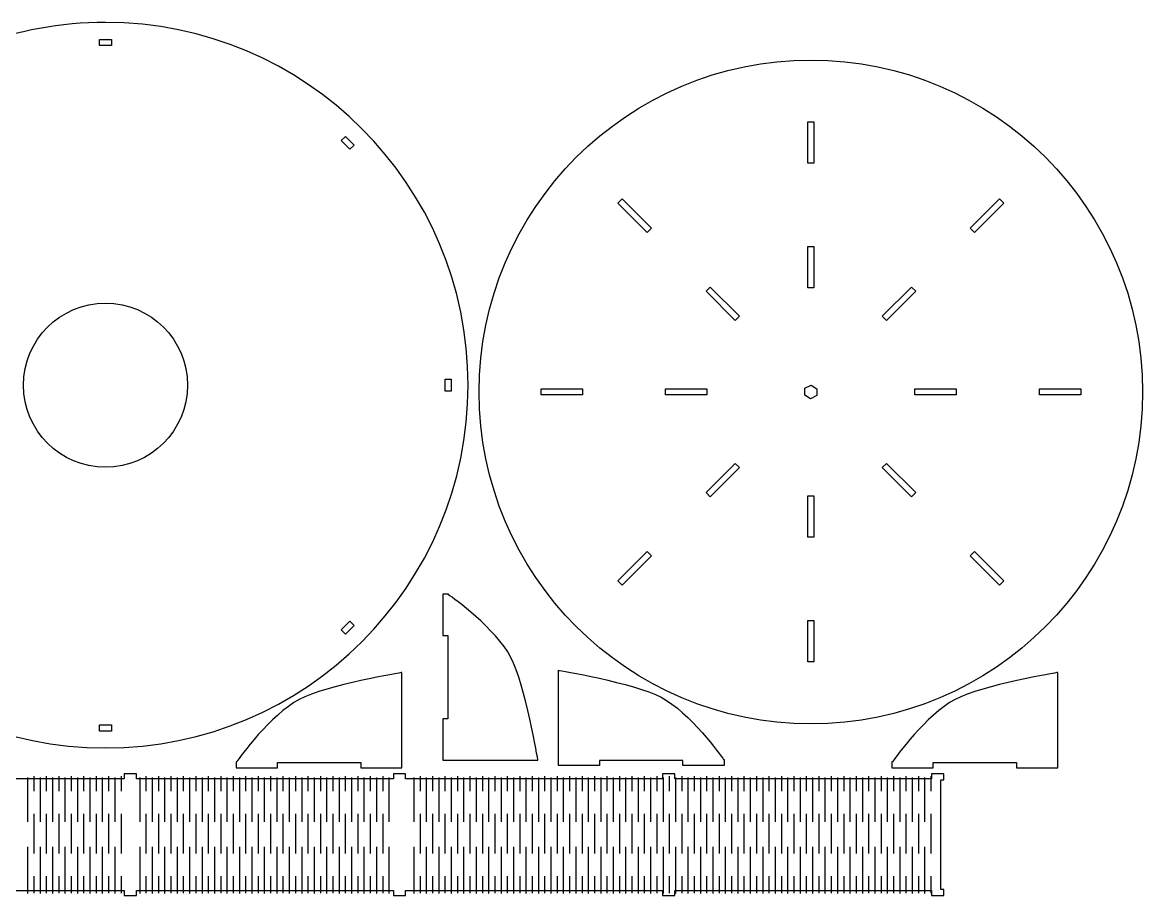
# Model space of a CAD drawing. Extents: x 0 to 1028, y 0 to 425.
# Drawn here: x 489 to 1028, y 0 to 420 of the extents above; entities that cross this region are included whole.
import ezdxf

# ---------------------------------------------------------------- set-up
doc = ezdxf.new("R2010")
doc.units = 0
doc.layers.add('Layer_1', color=7, linetype='CONTINUOUS')

msp = doc.modelspace()

# ---------------------------------------------------------------- linework, layer by layer
at = {"layer": 'Layer_1', "color": 7}
for p, q in [((528.662279, 420.327249), (528.662279, 420.327249)), ((525.70792, 412.161036), (531.60792, 412.161036)), ((525.70792, 409.261036), (525.70792, 412.161036)), ((531.60792, 412.161036), (531.60792, 409.261036)), ((531.60792, 409.261036), (525.70792, 409.261036)), ((866.88803, 352.505377), (866.88803, 372.405377)), ((866.88803, 372.405377), (869.78803, 372.405377)), ((869.78803, 372.405377), (869.78803, 352.505377)), ((642.219135, 363.444242), (644.269745, 365.494851)), ((646.391065, 359.272311), (642.219135, 363.444242)), ((644.269745, 365.494851), (648.441675, 361.322921)), ((648.441675, 361.322921), (646.391065, 359.272311)), ((869.78803, 352.505377), (866.88803, 352.505377)), ((775.424157, 333.318525), (777.474767, 335.369135)), ((777.474767, 335.369135), (791.546192, 321.29771)), ((945.129831, 321.297727), (959.201256, 335.369152)), ((959.201256, 335.369152), (961.251866, 333.318542)), ((789.495582, 319.2471), (775.424157, 333.318525)), ((961.251866, 333.318542), (947.180441, 319.247117)), ((791.546192, 321.29771), (789.495582, 319.2471)), ((947.180441, 319.247117), (945.129831, 321.297727)), ((866.88803, 292.505384), (866.88803, 312.405384)), ((866.88803, 312.405384), (869.78803, 312.405384)), ((869.78803, 312.405384), (869.78803, 292.505384)), ((817.850557, 290.892125), (819.901167, 292.942735)), ((819.901167, 292.942735), (833.972591, 278.87131)), ((869.78803, 292.505384), (866.88803, 292.505384)), ((902.70343, 278.871325), (916.774854, 292.94275)), ((916.774854, 292.94275), (918.825464, 290.89214)), ((831.921982, 276.820701), (817.850557, 290.892125)), ((918.825464, 290.89214), (904.754039, 276.820716)), ((833.972591, 278.87131), (831.921982, 276.820701)), ((904.754039, 276.820716), (902.70343, 278.871325)), ((692.207802, 242.761067), (692.207802, 248.661067)), ((692.207802, 248.661067), (695.107802, 248.661067)), ((695.107802, 248.661067), (695.107802, 242.761067)), ((568.157879, 245.711059), (568.157879, 245.711059)), ((695.107802, 242.761067), (692.207802, 242.761067)), ((738.388075, 243.905306), (758.288075, 243.905306)), ((738.388075, 241.005306), (738.388075, 243.905306)), ((758.288075, 243.905306), (758.288075, 241.005306)), ((798.38804, 243.905306), (818.28804, 243.905306)), ((798.38804, 241.005306), (798.38804, 243.905306)), ((818.28804, 243.905306), (818.28804, 241.005306)), ((865.408608, 240.870398), (865.504526, 244.206886)), ((865.504526, 244.206886), (868.43397, 245.791831)), ((868.43397, 245.791831), (871.267497, 244.040288)), ((871.267497, 244.040288), (871.171579, 240.7038)), ((918.388026, 243.905306), (938.288025, 243.905306)), ((918.388026, 241.005306), (918.388026, 243.905306)), ((938.288025, 243.905306), (938.288025, 241.005306)), ((978.388019, 243.905306), (998.288018, 243.905306)), ((978.388019, 241.005306), (978.388019, 243.905306)), ((998.288018, 243.905306), (998.288018, 241.005306)), ((758.288075, 241.005306), (738.388075, 241.005306)), ((818.28804, 241.005306), (798.38804, 241.005306)), ((868.242134, 239.118855), (865.408608, 240.870398)), ((871.171579, 240.7038), (868.242134, 239.118855)), ((938.288025, 241.005306), (918.388026, 241.005306)), ((998.288018, 241.005306), (978.388019, 241.005306)), ((1028.088069, 242.455362), (1028.088069, 242.455362)), ((817.850616, 194.018512), (831.922041, 208.089936)), ((833.972651, 206.039327), (819.901226, 191.967902)), ((831.922041, 208.089936), (833.972651, 206.039327)), ((902.703368, 206.039314), (904.753978, 208.089924)), ((916.774793, 191.967889), (902.703368, 206.039314)), ((904.753978, 208.089924), (918.825403, 194.018499)), ((819.901226, 191.967902), (817.850616, 194.018512)), ((866.88803, 172.505384), (866.88803, 192.405384)), ((866.88803, 192.405384), (869.78803, 192.405384)), ((869.78803, 192.405384), (869.78803, 172.505384)), ((918.825403, 194.018499), (916.774793, 191.967889)), ((869.78803, 172.505384), (866.88803, 172.505384)), ((775.42421, 151.592106), (789.495635, 165.663531)), ((791.546245, 163.612921), (777.47482, 149.541496)), ((789.495635, 165.663531), (791.546245, 163.612921)), ((945.129765, 163.612917), (947.180375, 165.663527)), ((959.20119, 149.541492), (945.129765, 163.612917)), ((947.180375, 165.663527), (961.2518, 151.592102)), ((777.47482, 149.541496), (775.42421, 151.592106)), ((961.2518, 151.592102), (959.20119, 149.541492)), ((693.484798, 145.071112), (691.050632, 145.071112)), ((691.050632, 145.071112), (691.050632, 125.209723)), ((693.908132, 145.071112), (693.484798, 145.071112)), ((693.908132, 144.771251), (693.908132, 145.071112)), ((642.219191, 127.977796), (646.391121, 132.149726)), ((648.441731, 130.099116), (644.269801, 125.927186)), ((646.391121, 132.149726), (648.441731, 130.099116)), ((866.88803, 112.505386), (866.88803, 132.405385)), ((866.88803, 132.405385), (869.78803, 132.405385)), ((869.78803, 132.405385), (869.78803, 112.505386)), ((644.269801, 125.927186), (642.219191, 127.977796)), ((691.050632, 125.209723), (693.484798, 125.209723)), ((693.484798, 125.209723), (693.484798, 85.072446)), ((746.753452, 65.542555), (746.753452, 108.528527)), ((746.753452, 108.528527), (746.753452, 108.528527)), ((869.78803, 112.505386), (866.88803, 112.505386)), ((671.424164, 64.457298), (671.424164, 107.44327)), ((671.424164, 107.44327), (671.424164, 107.44327)), ((987.229025, 64.457298), (987.229025, 107.44327)), ((987.229025, 107.44327), (987.229025, 107.44327)), ((525.70792, 82.161047), (531.60792, 82.161047)), ((525.70792, 79.261047), (525.70792, 82.161047)), ((531.60792, 82.161047), (531.60792, 79.261047)), ((693.484798, 85.072446), (691.050632, 85.072446)), ((691.050632, 85.072446), (691.050632, 65.211057)), ((531.60792, 79.261047), (525.70792, 79.261047)), ((691.050632, 65.211057), (693.484798, 65.211057)), ((693.484798, 65.211057), (693.908132, 65.211057)), ((693.908132, 65.211057), (736.894104, 65.211057)), ((736.894104, 65.211057), (736.894104, 65.211057)), ((746.753452, 65.119222), (746.753452, 65.542555)), ((746.753452, 62.685055), (746.753452, 65.119222)), ((806.752119, 65.119222), (766.614841, 65.119222)), ((766.614841, 65.119222), (766.614841, 62.685055)), ((806.752119, 62.685055), (806.752119, 65.119222)), ((826.313647, 65.542555), (826.613508, 65.542555)), ((826.613508, 65.542555), (826.613508, 65.119222)), ((826.613508, 65.119222), (826.613508, 62.685055)), ((591.86397, 64.457298), (591.564109, 64.457298)), ((591.564109, 64.457298), (591.564109, 64.033964)), ((591.564109, 64.033964), (591.564109, 61.599798)), ((591.564109, 61.599798), (611.425498, 61.599798)), ((611.425498, 61.599798), (611.425498, 64.033964)), ((611.425498, 64.033964), (651.562776, 64.033964)), ((651.562776, 64.033964), (651.562776, 61.599798)), ((651.562776, 61.599798), (671.424164, 61.599798)), ((671.424164, 64.033964), (671.424164, 64.457298)), ((671.424164, 61.599798), (671.424164, 64.033964)), ((766.614841, 62.685055), (746.753452, 62.685055)), ((826.613508, 62.685055), (806.752119, 62.685055)), ((907.668831, 64.457298), (907.36897, 64.457298)), ((907.36897, 64.457298), (907.36897, 64.033964)), ((907.36897, 64.033964), (907.36897, 61.599798)), ((907.36897, 61.599798), (927.230358, 61.599798)), ((927.230358, 61.599798), (927.230358, 64.033964)), ((927.230358, 64.033964), (967.367636, 64.033964)), ((967.367636, 64.033964), (967.367636, 61.599798)), ((967.367636, 61.599798), (987.229025, 61.599798)), ((987.229025, 64.033964), (987.229025, 64.457298)), ((987.229025, 61.599798), (987.229025, 64.033964)), ((537.710493, 56.197514), (414.01777, 56.197514)), ((491.138337, 56.845431), (491.138337, 37.853727)), ((491.138337, 54.587648), (491.138337, 35.595955)), ((494.138337, 57.461206), (494.138337, 50.271511)), ((497.138325, 56.845431), (497.138325, 37.853727)), ((497.138325, 54.587648), (497.138325, 35.595955)), ((500.138325, 57.461206), (500.138325, 50.271511)), ((503.138313, 56.845431), (503.138313, 37.853727)), ((503.138313, 54.587648), (503.138313, 35.595955)), ((506.138313, 57.461206), (506.138313, 50.271511)), ((509.138301, 56.845431), (509.138301, 37.853727)), ((509.138301, 54.587648), (509.138301, 35.595955)), ((512.138301, 57.461206), (512.138301, 50.271511)), ((515.138289, 56.845431), (515.138289, 37.853727)), ((515.138289, 54.587648), (515.138289, 35.595955)), ((518.138289, 57.461206), (518.138289, 50.271511)), ((521.138277, 56.845431), (521.138277, 37.853727)), ((521.138277, 54.587648), (521.138277, 35.595955)), ((524.138277, 57.461206), (524.138277, 50.271511)), ((527.138265, 56.845431), (527.138265, 37.853727)), ((527.138265, 54.587648), (527.138265, 35.595955)), ((530.138265, 57.461206), (530.138265, 50.271511)), ((533.138253, 56.845431), (533.138253, 37.853727)), ((533.138253, 54.587648), (533.138253, 35.595955)), ((536.138253, 57.461206), (536.138253, 50.271511)), ((543.610715, 58.6405), (537.710493, 58.6405)), ((537.710493, 58.6405), (537.710493, 56.197514)), ((543.610715, 56.197514), (543.610715, 58.6405)), ((667.294604, 56.197514), (543.610715, 56.197514)), ((545.138229, 56.845431), (545.138229, 37.853727)), ((545.138229, 54.587648), (545.138229, 35.595955)), ((548.138229, 57.461206), (548.138229, 50.271511)), ((551.138217, 56.845431), (551.138217, 37.853727)), ((551.138217, 54.587648), (551.138217, 35.595955)), ((554.138217, 57.461206), (554.138217, 50.271511)), ((557.138205, 56.845431), (557.138205, 37.853727)), ((557.138205, 54.587648), (557.138205, 35.595955)), ((560.138205, 57.461206), (560.138205, 50.271511)), ((563.138193, 56.845431), (563.138193, 37.853727)), ((563.138193, 54.587648), (563.138193, 35.595955)), ((566.138193, 57.461206), (566.138193, 50.271511)), ((569.138181, 56.845431), (569.138181, 37.853727)), ((569.138181, 54.587648), (569.138181, 35.595955)), ((572.138181, 57.461206), (572.138181, 50.271511)), ((575.138169, 56.845431), (575.138169, 37.853727)), ((575.138169, 54.587648), (575.138169, 35.595955)), ((578.138169, 57.461206), (578.138169, 50.271511)), ((581.138157, 56.845431), (581.138157, 37.853727)), ((581.138157, 54.587648), (581.138157, 35.595955)), ((584.138157, 57.461206), (584.138157, 50.271511)), ((587.138145, 56.845431), (587.138145, 37.853727)), ((587.138145, 54.587648), (587.138145, 35.595955)), ((590.138145, 57.461206), (590.138145, 50.271511)), ((593.138133, 56.845431), (593.138133, 37.853727)), ((593.138133, 54.587648), (593.138133, 35.595955)), ((596.138133, 57.461206), (596.138133, 50.271511)), ((599.138121, 56.845431), (599.138121, 37.853727)), ((599.138121, 56.845431), (599.138121, 37.853727)), ((599.138121, 54.587648), (599.138121, 35.595955)), ((599.138121, 54.587648), (599.138121, 35.595955)), ((602.138121, 57.461206), (602.138121, 50.271511)), ((602.138121, 57.461206), (602.138121, 50.271511)), ((605.138109, 56.845431), (605.138109, 37.853727)), ((605.138109, 54.587648), (605.138109, 35.595955)), ((608.138109, 57.461206), (608.138109, 50.271511)), ((611.138097, 56.845431), (611.138097, 37.853727)), ((611.138097, 54.587648), (611.138097, 35.595955)), ((614.138097, 57.461206), (614.138097, 50.271511)), ((617.138085, 56.845431), (617.138085, 37.853727)), ((617.138085, 54.587648), (617.138085, 35.595955)), ((620.138085, 57.461206), (620.138085, 50.271511)), ((623.138073, 56.845431), (623.138073, 37.853727)), ((623.138073, 54.587648), (623.138073, 35.595955)), ((626.138073, 57.461206), (626.138073, 50.271511)), ((629.138061, 56.845431), (629.138061, 37.853727)), ((629.138061, 54.587648), (629.138061, 35.595955)), ((632.138061, 57.461206), (632.138061, 50.271511)), ((635.138049, 56.845431), (635.138049, 37.853727)), ((635.138049, 54.587648), (635.138049, 35.595955)), ((638.138049, 57.461206), (638.138049, 50.271511)), ((641.138037, 56.845431), (641.138037, 37.853727)), ((641.138037, 54.587648), (641.138037, 35.595955)), ((644.138037, 57.461206), (644.138037, 50.271511)), ((647.138025, 56.845431), (647.138025, 37.853727)), ((647.138025, 54.587648), (647.138025, 35.595955)), ((650.138025, 57.461206), (650.138025, 50.271511)), ((653.138013, 56.845431), (653.138013, 37.853727)), ((653.138013, 54.587648), (653.138013, 35.595955)), ((656.138013, 57.461206), (656.138013, 50.271511)), ((659.138001, 56.845431), (659.138001, 37.853727)), ((659.138001, 54.587648), (659.138001, 35.595955)), ((662.138001, 57.461206), (662.138001, 50.271511)), ((665.137975, 56.845426), (665.137975, 37.853733)), ((665.137975, 54.587648), (665.137975, 35.595955)), ((673.194798, 58.6405), (667.294604, 58.6405)), ((667.294604, 58.6405), (667.294604, 56.197514)), ((673.194798, 56.197514), (673.194798, 58.6405)), ((796.887493, 56.197514), (673.194798, 56.197514)), ((677.137965, 56.845431), (677.137965, 37.853727)), ((677.137965, 54.587648), (677.137965, 35.595955)), ((680.137965, 57.461206), (680.137965, 50.271511)), ((683.137953, 56.845431), (683.137953, 37.853727)), ((683.137953, 54.587648), (683.137953, 35.595955)), ((686.137953, 57.461206), (686.137953, 50.271511)), ((689.137941, 56.845431), (689.137941, 37.853727)), ((689.137941, 54.587648), (689.137941, 35.595955)), ((692.137941, 57.461206), (692.137941, 50.271511)), ((695.137929, 56.845431), (695.137929, 37.853727)), ((695.137929, 56.845431), (695.137929, 37.853727)), ((695.137929, 54.587648), (695.137929, 35.595955)), ((695.137929, 54.587648), (695.137929, 35.595955)), ((698.137929, 57.461206), (698.137929, 50.271511)), ((698.137929, 57.461206), (698.137929, 50.271511)), ((701.137917, 56.845431), (701.137917, 37.853727)), ((701.137917, 54.587648), (701.137917, 35.595955)), ((704.137917, 57.461206), (704.137917, 50.271511)), ((707.137905, 56.845431), (707.137905, 37.853727)), ((707.137905, 54.587648), (707.137905, 35.595955)), ((710.137905, 57.461206), (710.137905, 50.271511)), ((713.137893, 56.845431), (713.137893, 37.853727)), ((713.137893, 54.587648), (713.137893, 35.595955)), ((716.137893, 57.461206), (716.137893, 50.271511)), ((719.137881, 56.845431), (719.137881, 37.853727)), ((719.137881, 54.587648), (719.137881, 35.595955)), ((722.137881, 57.461206), (722.137881, 50.271511)), ((725.137869, 56.845431), (725.137869, 37.853727)), ((725.137869, 54.587648), (725.137869, 35.595955)), ((728.137869, 57.461206), (728.137869, 50.271511)), ((731.137857, 56.845431), (731.137857, 37.853727)), ((731.137857, 54.587648), (731.137857, 35.595955)), ((734.137857, 57.461206), (734.137857, 50.271511)), ((737.137845, 56.845431), (737.137845, 37.853727)), ((737.137845, 54.587648), (737.137845, 35.595955)), ((740.137845, 57.461206), (740.137845, 50.271511)), ((743.137833, 56.845431), (743.137833, 37.853727)), ((743.137833, 54.587648), (743.137833, 35.595955)), ((746.137833, 57.461206), (746.137833, 50.271511)), ((749.137821, 56.845431), (749.137821, 37.853727)), ((749.137821, 54.587648), (749.137821, 35.595955)), ((752.137821, 57.461206), (752.137821, 50.271511)), ((755.137809, 56.845431), (755.137809, 37.853727)), ((755.137809, 54.587648), (755.137809, 35.595955)), ((758.137809, 57.461206), (758.137809, 50.271511)), ((761.137797, 56.845431), (761.137797, 37.853727)), ((761.137797, 54.587648), (761.137797, 35.595955)), ((764.137797, 57.461206), (764.137797, 50.271511)), ((767.137785, 56.845431), (767.137785, 37.853727)), ((767.137785, 54.587648), (767.137785, 35.595955)), ((770.137785, 57.461206), (770.137785, 50.271511)), ((773.137773, 56.845431), (773.137773, 37.853727)), ((773.137773, 54.587648), (773.137773, 35.595955)), ((776.137773, 57.461206), (776.137773, 50.271511)), ((779.137761, 56.845431), (779.137761, 37.853727)), ((779.137761, 54.587648), (779.137761, 35.595955)), ((782.137761, 57.461206), (782.137761, 50.271511)), ((785.137749, 56.845431), (785.137749, 37.853727)), ((785.137749, 54.587648), (785.137749, 35.595955)), ((788.137749, 57.461206), (788.137749, 50.271511)), ((791.137737, 56.845431), (791.137737, 37.853727)), ((791.137737, 54.587648), (791.137737, 35.595955)), ((794.137737, 57.461206), (794.137737, 50.271511)), ((802.787715, 58.6405), (796.887493, 58.6405)), ((796.887493, 58.6405), (796.887493, 56.197514)), ((797.137725, 56.845431), (797.137725, 37.853727)), ((797.137725, 54.587648), (797.137725, 35.595955)), ((800.137725, 57.461206), (800.137725, 50.271511)), ((802.787715, 56.197514), (802.787715, 58.6405)), ((926.480438, 56.197514), (802.787715, 56.197514)), ((803.137713, 56.845431), (803.137713, 37.853727)), ((803.137713, 54.587648), (803.137713, 35.595955)), ((806.137713, 57.461206), (806.137713, 50.271511)), ((809.137701, 56.845431), (809.137701, 37.853727)), ((809.137701, 54.587648), (809.137701, 35.595955)), ((812.137701, 57.461206), (812.137701, 50.271511)), ((815.137689, 56.845431), (815.137689, 37.853727)), ((815.137689, 54.587648), (815.137689, 35.595955)), ((818.137689, 57.461206), (818.137689, 50.271511)), ((821.137677, 56.845431), (821.137677, 37.853727)), ((821.137677, 54.587648), (821.137677, 35.595955)), ((824.137677, 57.461206), (824.137677, 50.271511)), ((827.137665, 56.845431), (827.137665, 37.853727)), ((827.137665, 54.587648), (827.137665, 35.595955)), ((830.137665, 57.461206), (830.137665, 50.271511)), ((833.137653, 56.845431), (833.137653, 37.853727)), ((833.137653, 54.587648), (833.137653, 35.595955)), ((836.137653, 57.461206), (836.137653, 50.271511)), ((839.137641, 56.845431), (839.137641, 37.853727)), ((839.137641, 54.587648), (839.137641, 35.595955)), ((842.137641, 57.461206), (842.137641, 50.271511)), ((845.137629, 56.845431), (845.137629, 37.853727)), ((845.137629, 54.587648), (845.137629, 35.595955)), ((848.137629, 57.461206), (848.137629, 50.271511)), ((851.137617, 56.845431), (851.137617, 37.853727)), ((851.137617, 54.587648), (851.137617, 35.595955)), ((854.137617, 57.461206), (854.137617, 50.271511)), ((857.137605, 56.845431), (857.137605, 37.853727)), ((857.137605, 54.587648), (857.137605, 35.595955)), ((860.137605, 57.461206), (860.137605, 50.271511)), ((863.137593, 56.845431), (863.137593, 37.853727)), ((863.137593, 54.587648), (863.137593, 35.595955)), ((866.137593, 57.461206), (866.137593, 50.271511)), ((869.137581, 56.845431), (869.137581, 37.853727)), ((869.137581, 54.587648), (869.137581, 35.595955)), ((872.137581, 57.461206), (872.137581, 50.271511)), ((875.137569, 56.845431), (875.137569, 37.853727)), ((875.137569, 56.845431), (875.137569, 37.853727)), ((875.137569, 54.587648), (875.137569, 35.595955)), ((875.137569, 54.587648), (875.137569, 35.595955)), ((878.137569, 57.461206), (878.137569, 50.271511)), ((878.137569, 57.461206), (878.137569, 50.271511)), ((881.137557, 56.845431), (881.137557, 37.853727)), ((881.137557, 54.587648), (881.137557, 35.595955)), ((884.137557, 57.461206), (884.137557, 50.271511)), ((887.137545, 56.845431), (887.137545, 37.853727)), ((887.137545, 54.587648), (887.137545, 35.595955)), ((890.137545, 57.461206), (890.137545, 50.271511)), ((893.137533, 56.845431), (893.137533, 37.853727)), ((893.137533, 54.587648), (893.137533, 35.595955)), ((896.137533, 57.461206), (896.137533, 50.271511)), ((899.137521, 56.845431), (899.137521, 37.853727)), ((899.137521, 54.587648), (899.137521, 35.595955)), ((902.137521, 57.461206), (902.137521, 50.271511)), ((905.137509, 56.845431), (905.137509, 37.853727)), ((905.137509, 54.587648), (905.137509, 35.595955)), ((908.137509, 57.461206), (908.137509, 50.271511)), ((911.137497, 56.845431), (911.137497, 37.853727)), ((911.137497, 56.845431), (911.137497, 37.853727)), ((911.137497, 54.587648), (911.137497, 35.595955)), ((911.137497, 54.587648), (911.137497, 35.595955)), ((914.137497, 57.461206), (914.137497, 50.271511)), ((914.137497, 57.461206), (914.137497, 50.271511)), ((917.137485, 56.845431), (917.137485, 37.853727)), ((917.137485, 54.587648), (917.137485, 35.595955)), ((920.137485, 57.461206), (920.137485, 50.271511)), ((923.137473, 56.845431), (923.137473, 37.853727)), ((923.137473, 54.587648), (923.137473, 35.595955)), ((926.137473, 57.461206), (926.137473, 50.271511)), ((932.380632, 58.6405), (926.480438, 58.6405)), ((926.480438, 58.6405), (926.480438, 56.197514)), ((930.881326, 2.945709), (930.881326, 55.738903)), ((930.881326, 55.738903), (932.380632, 55.738903)), ((932.380632, 55.738903), (932.380632, 58.6405)), ((494.138337, 39.347648), (494.138337, 20.355955)), ((500.138325, 39.347648), (500.138325, 20.355955)), ((506.138313, 39.347648), (506.138313, 20.355955)), ((512.138301, 39.347648), (512.138301, 20.355955)), ((518.138289, 39.347648), (518.138289, 20.355955)), ((524.138277, 39.347648), (524.138277, 20.355955)), ((530.138265, 39.347648), (530.138265, 20.355955)), ((536.138253, 39.347648), (536.138253, 20.355955)), ((548.138229, 39.347648), (548.138229, 20.355955)), ((554.138217, 39.347648), (554.138217, 20.355955)), ((560.138205, 39.347648), (560.138205, 20.355955)), ((566.138193, 39.347648), (566.138193, 20.355955)), ((572.138181, 39.347648), (572.138181, 20.355955)), ((578.138169, 39.347648), (578.138169, 20.355955)), ((584.138157, 39.347648), (584.138157, 20.355955)), ((590.138145, 39.347648), (590.138145, 20.355955)), ((596.138133, 39.347648), (596.138133, 20.355955)), ((602.138121, 39.347648), (602.138121, 20.355955)), ((602.138121, 39.347648), (602.138121, 20.355955)), ((608.138109, 39.347648), (608.138109, 20.355955)), ((614.138097, 39.347648), (614.138097, 20.355955)), ((620.138085, 39.347648), (620.138085, 20.355955)), ((626.138073, 39.347648), (626.138073, 20.355955)), ((632.138061, 39.347648), (632.138061, 20.355955)), ((638.138049, 39.347648), (638.138049, 20.355955)), ((644.138037, 39.347648), (644.138037, 20.355955)), ((650.138025, 39.347648), (650.138025, 20.355955)), ((656.138013, 39.347648), (656.138013, 20.355955)), ((662.138001, 39.347648), (662.138001, 20.355955)), ((680.137965, 39.347648), (680.137965, 20.355955)), ((686.137953, 39.347648), (686.137953, 20.355955)), ((692.137941, 39.347648), (692.137941, 20.355955)), ((698.137929, 39.347648), (698.137929, 20.355955)), ((698.137929, 39.347648), (698.137929, 20.355955)), ((704.137917, 39.347648), (704.137917, 20.355955)), ((710.137905, 39.347648), (710.137905, 20.355955)), ((716.137893, 39.347648), (716.137893, 20.355955)), ((722.137881, 39.347648), (722.137881, 20.355955)), ((728.137869, 39.347648), (728.137869, 20.355955)), ((734.137857, 39.347648), (734.137857, 20.355955)), ((740.137845, 39.347648), (740.137845, 20.355955)), ((746.137833, 39.347648), (746.137833, 20.355955)), ((752.137821, 39.347648), (752.137821, 20.355955)), ((758.137809, 39.347648), (758.137809, 20.355955)), ((764.137797, 39.347648), (764.137797, 20.355955)), ((770.137785, 39.347648), (770.137785, 20.355955)), ((776.137773, 39.347648), (776.137773, 20.355955)), ((782.137761, 39.347648), (782.137761, 20.355955)), ((788.137749, 39.347648), (788.137749, 20.355955)), ((794.137737, 39.347648), (794.137737, 20.355955)), ((800.137725, 39.347648), (800.137725, 20.355955)), ((806.137713, 39.347648), (806.137713, 20.355955)), ((812.137701, 39.347648), (812.137701, 20.355955)), ((818.137689, 39.347648), (818.137689, 20.355955)), ((824.137677, 39.347648), (824.137677, 20.355955)), ((830.137665, 39.347648), (830.137665, 20.355955)), ((836.137653, 39.347648), (836.137653, 20.355955)), ((842.137641, 39.347648), (842.137641, 20.355955)), ((848.137629, 39.347648), (848.137629, 20.355955)), ((854.137617, 39.347648), (854.137617, 20.355955)), ((860.137605, 39.347648), (860.137605, 20.355955)), ((866.137593, 39.347648), (866.137593, 20.355955)), ((872.137581, 39.347648), (872.137581, 20.355955)), ((878.137569, 39.347648), (878.137569, 20.355955)), ((878.137569, 39.347648), (878.137569, 20.355955)), ((884.137557, 39.347648), (884.137557, 20.355955)), ((890.137545, 39.347648), (890.137545, 20.355955)), ((896.137533, 39.347648), (896.137533, 20.355955)), ((902.137521, 39.347648), (902.137521, 20.355955)), ((908.137509, 39.347648), (908.137509, 20.355955)), ((914.137497, 39.347648), (914.137497, 20.355955)), ((914.137497, 39.347648), (914.137497, 20.355955)), ((920.137485, 39.347648), (920.137485, 20.355955)), ((926.137473, 39.347648), (926.137473, 20.355955)), ((491.138337, 23.517352), (491.138337, 1.05029)), ((497.138325, 23.517352), (497.138325, 1.05029)), ((503.138313, 23.517352), (503.138313, 1.05029)), ((509.138301, 23.517352), (509.138301, 1.05029)), ((515.138289, 23.517352), (515.138289, 1.05029)), ((521.138277, 23.517352), (521.138277, 1.05029)), ((527.138265, 23.517352), (527.138265, 1.05029)), ((533.138253, 23.517352), (533.138253, 1.05029)), ((545.138229, 23.517352), (545.138229, 1.05029)), ((551.138217, 23.517352), (551.138217, 1.05029)), ((557.138205, 23.517352), (557.138205, 1.05029)), ((563.138193, 23.517352), (563.138193, 1.05029)), ((569.138181, 23.517352), (569.138181, 1.05029)), ((575.138169, 23.517352), (575.138169, 1.05029)), ((581.138157, 23.517352), (581.138157, 1.05029)), ((587.138145, 23.517352), (587.138145, 1.05029)), ((593.138133, 23.517352), (593.138133, 1.05029)), ((599.138121, 23.517352), (599.138121, 1.05029)), ((599.138121, 23.517352), (599.138121, 1.05029)), ((605.138109, 23.517352), (605.138109, 1.05029)), ((611.138097, 23.517352), (611.138097, 1.05029)), ((617.138085, 23.517352), (617.138085, 1.05029)), ((623.138073, 23.517352), (623.138073, 1.05029)), ((629.138061, 23.517352), (629.138061, 1.05029)), ((635.138049, 23.517352), (635.138049, 1.05029)), ((641.138037, 23.517352), (641.138037, 1.05029)), ((647.138025, 23.517352), (647.138025, 1.05029)), ((653.138013, 23.517352), (653.138013, 1.05029)), ((659.138001, 23.517352), (659.138001, 1.05029)), ((665.137975, 23.517352), (665.137975, 1.05029)), ((677.137965, 23.517352), (677.137965, 1.05029)), ((683.137953, 23.517352), (683.137953, 1.05029)), ((689.137941, 23.517352), (689.137941, 1.05029)), ((695.137929, 23.517352), (695.137929, 1.05029)), ((695.137929, 23.517352), (695.137929, 1.05029)), ((701.137917, 23.517352), (701.137917, 1.05029)), ((707.137905, 23.517352), (707.137905, 1.05029)), ((713.137893, 23.517352), (713.137893, 1.05029)), ((719.137881, 23.517352), (719.137881, 1.05029)), ((725.137869, 23.517352), (725.137869, 1.05029)), ((731.137857, 23.517352), (731.137857, 1.05029)), ((737.137845, 23.517352), (737.137845, 1.05029)), ((743.137833, 23.517352), (743.137833, 1.05029)), ((749.137821, 23.517352), (749.137821, 1.05029)), ((755.137809, 23.517352), (755.137809, 1.05029)), ((761.137797, 23.517352), (761.137797, 1.05029)), ((767.137785, 23.517352), (767.137785, 1.05029)), ((773.137773, 23.517352), (773.137773, 1.05029)), ((779.137761, 23.517352), (779.137761, 1.05029)), ((785.137749, 23.517352), (785.137749, 1.05029)), ((791.137737, 23.517352), (791.137737, 1.05029)), ((797.137725, 23.517352), (797.137725, 1.05029)), ((803.137713, 23.517352), (803.137713, 1.05029)), ((809.137701, 23.517352), (809.137701, 1.05029)), ((815.137689, 23.517352), (815.137689, 1.05029)), ((821.137677, 23.517352), (821.137677, 1.05029)), ((827.137665, 23.517352), (827.137665, 1.05029)), ((833.137653, 23.517352), (833.137653, 1.05029)), ((839.137641, 23.517352), (839.137641, 1.05029)), ((845.137629, 23.517352), (845.137629, 1.05029)), ((851.137617, 23.517352), (851.137617, 1.05029)), ((857.137605, 23.517352), (857.137605, 1.05029)), ((863.137593, 23.517352), (863.137593, 1.05029)), ((869.137581, 23.517352), (869.137581, 1.05029)), ((875.137569, 23.517352), (875.137569, 1.05029)), ((875.137569, 23.517352), (875.137569, 1.05029)), ((881.137557, 23.517352), (881.137557, 1.05029)), ((887.137545, 23.517352), (887.137545, 1.05029)), ((893.137533, 23.517352), (893.137533, 1.05029)), ((899.137521, 23.517352), (899.137521, 1.05029)), ((905.137509, 23.517352), (905.137509, 1.05029)), ((911.137497, 23.517352), (911.137497, 1.05029)), ((911.137497, 23.517352), (911.137497, 1.05029)), ((917.137485, 23.517352), (917.137485, 1.05029)), ((923.137473, 23.517352), (923.137473, 1.05029)), ((494.138337, 9.432092), (494.138337, 1.157168)), ((500.138325, 9.432092), (500.138325, 1.157168)), ((506.138313, 9.432092), (506.138313, 1.157168)), ((512.138301, 9.432092), (512.138301, 1.157168)), ((518.138289, 9.432092), (518.138289, 1.157168)), ((524.138277, 9.432092), (524.138277, 1.157168)), ((530.138265, 9.432092), (530.138265, 1.157168)), ((536.138253, 9.432092), (536.138253, 1.157168)), ((548.138229, 9.432092), (548.138229, 1.157168)), ((554.138217, 9.432092), (554.138217, 1.157168)), ((560.138205, 9.432092), (560.138205, 1.157168)), ((566.138193, 9.432092), (566.138193, 1.157168)), ((572.138181, 9.432092), (572.138181, 1.157168)), ((578.138169, 9.432092), (578.138169, 1.157168)), ((584.138157, 9.432092), (584.138157, 1.157168)), ((590.138145, 9.432092), (590.138145, 1.157168)), ((596.138133, 9.432092), (596.138133, 1.157168)), ((602.138121, 9.432092), (602.138121, 1.157168)), ((602.138121, 9.432092), (602.138121, 1.157168)), ((608.138109, 9.432092), (608.138109, 1.157168)), ((614.138097, 9.432092), (614.138097, 1.157168)), ((620.138085, 9.432092), (620.138085, 1.157168)), ((626.138073, 9.432092), (626.138073, 1.157168)), ((632.138061, 9.432092), (632.138061, 1.157168)), ((638.138049, 9.432092), (638.138049, 1.157168)), ((644.138037, 9.432092), (644.138037, 1.157168)), ((650.138025, 9.432092), (650.138025, 1.157168)), ((656.138013, 9.432092), (656.138013, 1.157168)), ((662.138001, 9.432092), (662.138001, 1.157168)), ((680.137965, 9.432092), (680.137965, 1.157168)), ((686.137953, 9.432092), (686.137953, 1.157168)), ((692.137941, 9.432092), (692.137941, 1.157168)), ((698.137929, 9.432092), (698.137929, 1.157168)), ((698.137929, 9.432092), (698.137929, 1.157168)), ((704.137917, 9.432092), (704.137917, 1.157168)), ((710.137905, 9.432092), (710.137905, 1.157168)), ((716.137893, 9.432092), (716.137893, 1.157168)), ((722.137881, 9.432092), (722.137881, 1.157168)), ((728.137869, 9.432092), (728.137869, 1.157168)), ((734.137857, 9.432092), (734.137857, 1.157168)), ((740.137845, 9.432092), (740.137845, 1.157168)), ((746.137833, 9.432092), (746.137833, 1.157168)), ((752.137821, 9.432092), (752.137821, 1.157168)), ((758.137809, 9.432092), (758.137809, 1.157168)), ((764.137797, 9.432092), (764.137797, 1.157168)), ((770.137785, 9.432092), (770.137785, 1.157168)), ((776.137773, 9.432092), (776.137773, 1.157168)), ((782.137761, 9.432092), (782.137761, 1.157168)), ((788.137749, 9.432092), (788.137749, 1.157168)), ((794.137737, 9.432092), (794.137737, 1.157168)), ((800.137725, 9.432092), (800.137725, 1.157168)), ((806.137713, 9.432092), (806.137713, 1.157168)), ((812.137701, 9.432092), (812.137701, 1.157168)), ((818.137689, 9.432092), (818.137689, 1.157168)), ((824.137677, 9.432092), (824.137677, 1.157168)), ((830.137665, 9.432092), (830.137665, 1.157168)), ((836.137653, 9.432092), (836.137653, 1.157168)), ((842.137641, 9.432092), (842.137641, 1.157168)), ((848.137629, 9.432092), (848.137629, 1.157168)), ((854.137617, 9.432092), (854.137617, 1.157168)), ((860.137605, 9.432092), (860.137605, 1.157168)), ((866.137593, 9.432092), (866.137593, 1.157168)), ((872.137581, 9.432092), (872.137581, 1.157168)), ((878.137569, 9.432092), (878.137569, 1.157168)), ((878.137569, 9.432092), (878.137569, 1.157168)), ((884.137557, 9.432092), (884.137557, 1.157168)), ((890.137545, 9.432092), (890.137545, 1.157168)), ((896.137533, 9.432092), (896.137533, 1.157168)), ((902.137521, 9.432092), (902.137521, 1.157168)), ((908.137509, 9.432092), (908.137509, 1.157168)), ((914.137497, 9.432092), (914.137497, 1.157168)), ((914.137497, 9.432092), (914.137497, 1.157168)), ((920.137485, 9.432092), (920.137485, 1.157168)), ((926.137473, 9.432092), (926.137473, 1.157168)), ((414.01777, 2.487097), (537.710493, 2.487097)), ((537.710493, 2.487097), (537.710493, 0.052931)), ((537.710493, 0.052931), (543.610715, 0.052931)), ((543.610715, 0.052931), (543.610715, 2.487097)), ((543.610715, 2.487097), (667.294604, 2.487097)), ((667.294604, 2.487097), (667.294604, 0.052931)), ((667.294604, 0.052931), (673.194798, 0.052931)), ((673.194798, 0.052931), (673.194798, 2.487097)), ((673.194798, 2.487097), (796.887493, 2.487097)), ((796.887493, 2.487097), (796.887493, 0.052931)), ((796.887493, 0.052931), (802.787715, 0.052931)), ((802.787715, 0.052931), (802.787715, 2.487097)), ((802.787715, 2.487097), (926.480438, 2.487097)), ((926.480438, 2.487097), (926.480438, 0.052931)), ((926.480438, 0.052931), (932.380632, 0.052931)), ((932.380632, 2.945709), (930.881326, 2.945709)), ((932.380632, 0.052931), (932.380632, 2.945709))]:
    msp.add_line(p, q, dxfattribs=at)
for points in [[(528.662279, 420.327249), (485.184648, 420.327249), (445.42075, 404.433058), (414.856168, 378.14386)], [(703.278446, 245.711083), (703.278446, 342.149718), (625.100914, 420.327249), (528.662279, 420.327249)], [(708.588057, 242.455362), (708.588057, 330.682854), (780.110569, 402.205365), (868.338059, 402.205365)], [(868.338059, 402.205365), (956.56557, 402.205365), (1028.088069, 330.682854), (1028.088069, 242.455362)], [(489.157876, 245.711059), (489.157876, 267.526307), (506.842629, 285.211055), (528.657875, 285.211055)], [(528.657875, 285.211055), (550.473122, 285.211055), (568.157879, 267.526307), (568.157879, 245.711059)], [(354.037279, 245.711083), (354.037279, 149.272447), (432.223644, 71.094888), (528.662279, 71.094888)], [(528.657875, 206.211056), (506.842629, 206.211056), (489.157876, 223.89581), (489.157876, 245.711059)], [(568.157879, 245.711059), (568.157879, 223.89581), (550.473122, 206.211056), (528.657875, 206.211056)], [(528.662279, 71.094888), (625.100914, 71.094888), (703.278446, 149.272447), (703.278446, 245.711083)], [(868.338059, 82.70536), (780.110569, 82.70536), (708.588057, 154.227871), (708.588057, 242.455362)], [(1028.088069, 242.455362), (1028.088069, 154.227871), (956.56557, 82.70536), (868.338059, 82.70536)], [(723.876604, 114.688112), (716.575825, 128.632825), (696.099559, 143.232773), (693.908132, 144.771251)], [(736.894104, 65.211057), (736.894104, 65.211057), (730.817605, 101.43078), (723.876604, 114.688112)], [(746.753452, 108.528527), (746.753452, 108.528527), (782.973175, 102.452029), (796.230508, 95.511027)], [(671.424164, 107.44327), (671.424164, 107.44327), (635.204442, 101.366772), (621.947109, 94.42577)], [(987.229025, 107.44327), (987.229025, 107.44327), (951.009302, 101.366772), (937.75197, 94.42577)], [(621.947109, 94.42577), (608.002396, 87.124992), (593.402448, 66.648725), (591.86397, 64.457298)], [(796.230508, 95.511027), (810.17522, 88.210249), (824.775169, 67.733982), (826.313647, 65.542555)], [(937.75197, 94.42577), (923.807257, 87.124992), (909.207309, 66.648725), (907.668831, 64.457298)]]:
    msp.add_open_spline(points, degree=3, dxfattribs=at)

doc.saveas('drawing.dxf')
